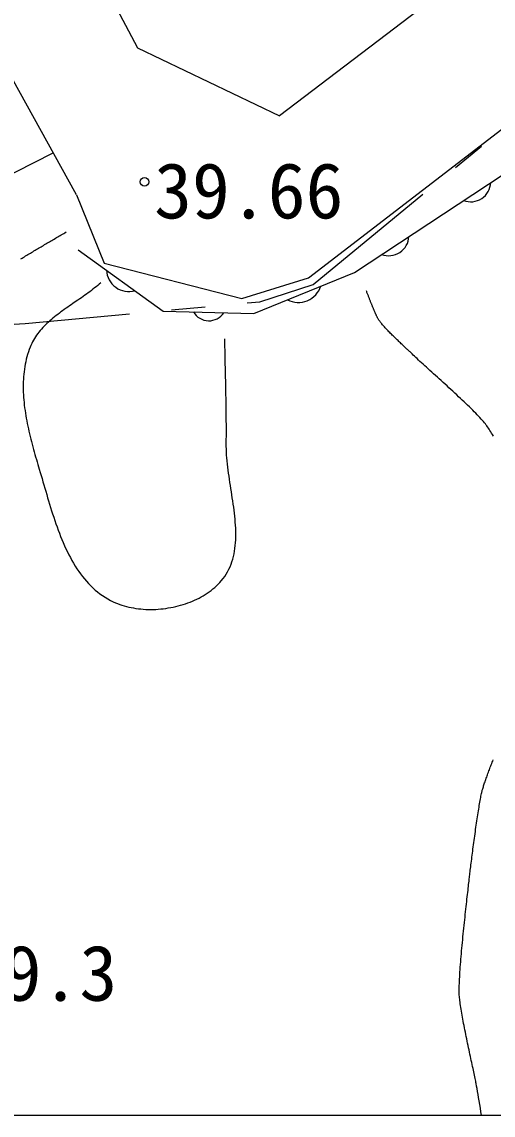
# Model space of a CAD drawing. Units: millimetres, scale not verified. Extents: x 40000 to 680000, y 20000 to 380000.
# Drawn here: x 330666 to 341844, y 205000 to 230940 of the extents above; entities that cross this region are included whole.
import ezdxf
from ezdxf.enums import TextEntityAlignment as Align

# ---------------------------------------------------------------- set-up
doc = ezdxf.new("R2010")
doc.units = ezdxf.units.MM
doc.header["$LTSCALE"] = 1000
for name, color, linetype, lineweight in [('M-BGD', 7, 'Continuous', 25), ('M-BMK-ROW', 30, 'Continuous', 25), ('M-TTL-BAND', 7, 'Continuous', 25)]:
    doc.layers.add(name, color=color, linetype=linetype, lineweight=lineweight)
doc.styles.add('ＭＳ ゴシック', font='')
doc.styles.get('ＭＳ ゴシック').set_extended_font_data('MS Gothic')

msp = doc.modelspace()

# ---------------------------------------------------------------- linework, layer by layer
at = {"layer": 'M-BGD'}
for p, q in [((345327, 235224), (336774, 228708)), ((331702, 233552), (333408, 230325)), ((331961, 226837), (329022, 232122)), ((333408, 230325), (336774, 228708)), ((330040, 227136), (331408, 227832)), ((338552, 224996), (342434, 227555)), ((331999, 225533), (334019, 224075)), ((336171, 224022), (338552, 224996)), ((334019, 224075), (336171, 224022))]:
    msp.add_line(p, q, dxfattribs=at)
for points in [[(331961, 226837), (332616, 225212), (335884, 224380), (337467, 224870), (353583, 237279), (359831, 240496), (362885, 240698), (364829, 239297), (366775, 236926)], [(330642, 225317), (330670, 225334), (330698, 225351), (330726, 225368), (330754, 225385), (330782, 225402), (330810, 225419), (330838, 225436), (330867, 225453), (330895, 225470), (330923, 225487), (330951, 225504), (330979, 225520), (331008, 225537), (331036, 225554), (331064, 225570), (331092, 225587), (331121, 225604), (331149, 225621), (331177, 225637), (331206, 225654), (331234, 225671), (331262, 225687), (331291, 225704), (331319, 225720), (331347, 225737), (331376, 225754), (331404, 225770), (331432, 225787), (331461, 225804), (331489, 225821), (331517, 225837), (331545, 225854), (331574, 225871), (331602, 225888), (331630, 225904), (331658, 225921), (331686, 225938), (331715, 225955)], [(332535, 224751), (332500, 224719), (332464, 224688), (332428, 224657), (332391, 224627), (332353, 224597), (332315, 224568), (332276, 224538), (332237, 224509), (332198, 224481), (332158, 224452), (332118, 224424), (332078, 224396), (332037, 224368), (331997, 224340), (331956, 224312), (331875, 224256), (331834, 224228), (331793, 224200), (331753, 224172), (331713, 224144), (331673, 224116), (331633, 224087), (331594, 224059), (331555, 224030), (331516, 224000), (331478, 223971), (331440, 223941), (331403, 223911), (331366, 223880), (331330, 223849), (331295, 223817), (331261, 223785), (331227, 223752), (331194, 223719), (331162, 223685), (331131, 223651), (331101, 223616), (331071, 223580), (331043, 223543), (331016, 223506), (330990, 223468), (330966, 223429), (330942, 223390), (330920, 223349), (330899, 223308), (330879, 223265), (330861, 223222), (330840, 223165), (330820, 223108), (330802, 223051), (330785, 222993), (330770, 222935), (330757, 222877), (330745, 222818), (330734, 222759), (330725, 222699), (330717, 222639), (330711, 222579), (330706, 222519), (330702, 222459), (330699, 222398), (330698, 222337), (330697, 222276), (330698, 222215), (330700, 222153), (330703, 222092), (330707, 222030), (330712, 221968), (330718, 221906), (330724, 221844), (330732, 221782), (330741, 221720), (330750, 221658), (330760, 221596), (330771, 221534), (330782, 221472), (330794, 221410), (330807, 221348), (330820, 221287), (330834, 221225), (330848, 221163), (330863, 221102), (330878, 221041), (330894, 220980), (330910, 220919), (330926, 220858), (330942, 220797), (330959, 220737), (330976, 220677), (330993, 220617), (331010, 220558), (331028, 220498), (331045, 220440), (331063, 220381), (331080, 220323), (331102, 220251), (331123, 220178), (331145, 220104), (331167, 220029), (331188, 219954), (331210, 219879), (331232, 219803), (331255, 219726), (331277, 219649), (331300, 219573), (331323, 219495), (331347, 219418), (331371, 219341), (331396, 219264), (331421, 219187), (331447, 219110), (331473, 219033), (331500, 218957), (331528, 218881), (331557, 218805), (331586, 218731), (331616, 218656), (331647, 218583), (331679, 218510), (331712, 218438), (331746, 218367), (331781, 218297), (331817, 218228), (331854, 218160), (331893, 218093), (331932, 218028), (331973, 217964), (332015, 217901), (332059, 217840), (332104, 217780), (332150, 217722), (332198, 217666), (332247, 217612), (332298, 217559), (332351, 217508), (332405, 217459), (332461, 217413), (332519, 217368), (332578, 217326), (332639, 217286), (332703, 217248), (332768, 217212), (332835, 217180), (332885, 217157), (332935, 217137), (332987, 217118), (333040, 217100), (333094, 217083), (333148, 217069), (333203, 217055), (333259, 217043), (333315, 217033), (333372, 217024), (333430, 217016), (333488, 217010), (333546, 217005), (333605, 217001), (333664, 216999), (333724, 216999), (333783, 216999), (333843, 217001), (333902, 217005), (333962, 217010), (334021, 217016), (334081, 217024), (334140, 217033), (334199, 217043), (334258, 217054), (334316, 217067), (334374, 217082), (334432, 217097), (334489, 217114), (334545, 217132), (334601, 217152), (334656, 217173), (334710, 217195), (334764, 217218), (334816, 217243), (334868, 217269), (334919, 217296), (334969, 217324), (335017, 217354), (335065, 217385), (335111, 217417), (335156, 217450), (335199, 217485), (335242, 217521), (335283, 217558), (335322, 217596), (335360, 217636), (335396, 217676), (335438, 217729), (335478, 217782), (335514, 217837), (335547, 217894), (335577, 217951), (335604, 218009), (335628, 218069), (335649, 218130), (335668, 218191), (335685, 218254), (335699, 218318), (335711, 218382), (335721, 218447), (335729, 218514), (335734, 218580), (335738, 218648), (335740, 218716), (335741, 218785), (335740, 218855), (335738, 218925), (335734, 218995), (335729, 219067), (335723, 219138), (335716, 219210), (335708, 219282), (335699, 219355), (335690, 219427), (335679, 219500), (335669, 219573), (335658, 219647), (335647, 219720), (335635, 219793), (335624, 219867), (335612, 219940), (335601, 220013), (335590, 220087), (335579, 220160), (335569, 220232), (335559, 220305), (335550, 220377), (335542, 220449), (335535, 220521), (335528, 220592), (335523, 220662), (335519, 220732), (335516, 220802), (335514, 220871), (335514, 220939), (335515, 220991), (335515, 221043), (335516, 221094), (335516, 221146), (335516, 221198), (335516, 221249), (335516, 221301), (335516, 221353), (335516, 221405), (335515, 221456), (335515, 221508), (335515, 221560), (335514, 221611), (335514, 221663), (335513, 221715), (335512, 221767), (335512, 221818), (335511, 221870), (335510, 221922), (335509, 221973), (335508, 222025), (335507, 222077), (335506, 222128), (335505, 222180), (335504, 222232), (335503, 222284), (335502, 222335), (335501, 222387), (335500, 222439), (335499, 222490), (335498, 222542), (335495, 222646), (335494, 222697), (335493, 222749), (335492, 222801), (335491, 222852), (335490, 222904), (335489, 222956), (335488, 223007), (335487, 223059), (335486, 223111), (335485, 223163), (335484, 223214), (335483, 223266), (335482, 223318), (335482, 223369), (335481, 223421)], [(341851, 221111), (341830, 221147), (341809, 221181), (341789, 221214), (341769, 221245), (341750, 221275), (341732, 221303), (341714, 221328), (341697, 221352), (341681, 221374), (341661, 221400), (341639, 221427), (341615, 221456), (341588, 221485), (341560, 221517), (341531, 221549), (341499, 221582), (341466, 221617), (341432, 221652), (341396, 221689), (341359, 221726), (341321, 221764), (341281, 221803), (341240, 221842), (341199, 221882), (341157, 221923), (341113, 221964), (341069, 222005), (341025, 222047), (340980, 222089), (340935, 222131), (340889, 222174), (340843, 222216), (340797, 222259), (340751, 222301), (340704, 222343), (340658, 222385), (340612, 222427), (340567, 222469), (340522, 222510), (340477, 222551), (340433, 222591), (340389, 222630), (340346, 222669), (340304, 222707), (340263, 222745), (340223, 222781), (340184, 222817), (340146, 222851), (340109, 222885), (340074, 222917), (340040, 222949), (340008, 222979), (339977, 223007), (339948, 223035), (339921, 223061), (339896, 223085), (339873, 223108), (339862, 223118), (339851, 223129), (339839, 223140), (339826, 223152), (339813, 223165), (339799, 223178), (339784, 223192), (339768, 223207), (339752, 223222), (339736, 223238), (339719, 223254), (339701, 223270), (339683, 223287), (339665, 223304), (339646, 223322), (339627, 223340), (339608, 223358), (339589, 223376), (339569, 223395), (339549, 223414), (339529, 223433), (339510, 223452), (339490, 223472), (339470, 223491), (339450, 223510), (339430, 223530), (339411, 223549), (339392, 223569), (339373, 223588), (339354, 223608), (339335, 223627), (339317, 223646), (339300, 223665), (339282, 223683), (339265, 223702), (339249, 223720), (339234, 223738), (339218, 223755), (339204, 223772), (339190, 223789), (339177, 223805), (339165, 223821), (339153, 223837), (339143, 223851), (339133, 223866), (339124, 223880), (339116, 223893), (339110, 223905), (339105, 223914), (339100, 223923), (339096, 223933), (339091, 223943), (339086, 223952), (339081, 223962), (339077, 223973), (339072, 223983), (339067, 223994), (339062, 224005), (339056, 224016), (339051, 224028), (339046, 224040), (339041, 224051), (339036, 224063), (339030, 224076), (339025, 224088), (339019, 224101), (339014, 224114), (339008, 224127), (339003, 224140), (338997, 224153), (338992, 224167), (338986, 224181), (338980, 224195), (338974, 224209), (338969, 224223), (338963, 224238), (338957, 224252), (338951, 224267), (338945, 224282), (338939, 224297), (338933, 224312), (338927, 224328), (338921, 224343), (338915, 224359), (338909, 224375), (338903, 224391), (338896, 224407), (338890, 224423), (338884, 224439), (338878, 224456), (338871, 224472), (338865, 224489), (338859, 224505), (338852, 224522), (338846, 224539), (338840, 224556)], [(341570, 205000), (341556, 205081), (341541, 205169), (341527, 205255), (341513, 205337), (341499, 205416), (341486, 205491), (341474, 205562), (341462, 205629), (341451, 205691), (341441, 205749), (341435, 205777), (341430, 205807), (341424, 205839), (341417, 205872), (341410, 205908), (341402, 205945), (341394, 205984), (341385, 206025), (341376, 206067), (341367, 206110), (341358, 206155), (341348, 206201), (341338, 206247), (341327, 206295), (341317, 206344), (341306, 206394), (341295, 206444), (341284, 206495), (341273, 206547), (341262, 206599), (341251, 206652), (341240, 206704), (341229, 206757), (341218, 206810), (341207, 206863), (341196, 206916), (341185, 206969), (341174, 207022), (341164, 207074), (341154, 207126), (341144, 207177), (341134, 207227), (341125, 207277), (341116, 207326), (341107, 207374), (341099, 207422), (341091, 207468), (341084, 207512), (341077, 207556), (341071, 207598), (341065, 207639), (341059, 207678), (341055, 207716), (341051, 207752), (341047, 207786), (341044, 207818), (341042, 207848), (341041, 207876), (341040, 207912), (341040, 207950), (341040, 207990), (341041, 208034), (341042, 208079), (341043, 208127), (341046, 208176), (341048, 208228), (341051, 208282), (341054, 208337), (341058, 208394), (341062, 208453), (341066, 208513), (341070, 208574), (341075, 208636), (341080, 208700), (341086, 208764), (341091, 208829), (341097, 208895), (341103, 208962), (341110, 209028), (341116, 209096), (341122, 209163), (341129, 209231), (341136, 209299), (341143, 209366), (341150, 209433), (341156, 209500), (341163, 209567), (341170, 209633), (341177, 209698), (341184, 209762), (341191, 209825), (341198, 209888), (341205, 209949), (341211, 210009), (341218, 210067), (341224, 210124), (341230, 210179), (341236, 210233), (341242, 210284), (341248, 210334), (341253, 210382), (341258, 210427), (341263, 210470), (341268, 210510), (341272, 210548), (341276, 210583), (341279, 210610), (341282, 210639), (341286, 210671), (341290, 210704), (341294, 210738), (341298, 210775), (341303, 210813), (341308, 210853), (341313, 210894), (341318, 210936), (341323, 210980), (341329, 211025), (341335, 211071), (341341, 211118), (341347, 211166), (341353, 211215), (341360, 211264), (341366, 211314), (341373, 211365), (341380, 211416), (341387, 211467), (341394, 211518), (341401, 211570), (341408, 211622), (341415, 211674), (341422, 211726), (341429, 211777), (341437, 211829), (341444, 211879), (341451, 211930), (341459, 211980), (341466, 212029), (341473, 212077), (341480, 212125), (341488, 212172), (341495, 212218), (341502, 212262), (341509, 212306), (341516, 212348), (341523, 212389), (341530, 212428), (341537, 212466), (341543, 212502), (341550, 212537), (341556, 212569), (341562, 212600), (341568, 212629), (341574, 212655), (341578, 212671), (341582, 212688), (341587, 212707), (341593, 212726), (341599, 212746), (341605, 212768), (341612, 212790), (341619, 212813), (341627, 212837), (341635, 212861), (341643, 212886), (341652, 212912), (341661, 212939), (341671, 212966), (341681, 212993), (341691, 213021), (341701, 213050), (341711, 213078), (341722, 213107), (341733, 213136), (341744, 213166), (341755, 213195), (341766, 213225), (341777, 213254), (341789, 213284), (341800, 213314), (341811, 213343), (341823, 213372), (341834, 213401), (341845, 213430)]]:
    msp.add_lwpolyline(points, dxfattribs=at)
msp.add_circle((333574, 227144), 100, dxfattribs=at)
for centre, radius, start, end in [((341312, 227145), 475, 248.7903, 357.9957), ((339371, 225866), 475, 248.7903, 357.9957), ((333203, 225072), 531, 182.7582, 285.6252), ((337225, 224842), 559, 242.2365, 342.2791), ((335101, 224270), 422, 210.3171, 326.8557)]:
    msp.add_arc(centre, radius, start, end, dxfattribs=at)
at = {"layer": 'M-BMK-ROW'}
for p, q in [((340948, 227483), (341566, 227991)), ((337573, 224710), (340175, 226848)), ((336314, 224300), (337573, 224710)), ((334215, 224107), (335012, 224180)), ((336007, 224272), (336314, 224300)), ((330743, 223787), (333219, 224015)), ((328235, 223623), (330743, 223787))]:
    msp.add_line(p, q, dxfattribs=at)
at = {"layer": 'M-TTL-BAND'}
msp.add_line((40000, 205000), (579000, 205000), dxfattribs=at)

# ---------------------------------------------------------------- texts
at = {"layer": 'M-BGD', "style": 'ＭＳ ゴシック'}
msp.add_text('39.66', height=1320, dxfattribs=at).set_placement((336048, 227596), align=Align.TOP_CENTER)
msp.add_text('39.3', height=1320, dxfattribs=at).set_placement((329338, 207317), align=Align.BOTTOM_LEFT)

doc.saveas('drawing.dxf')
